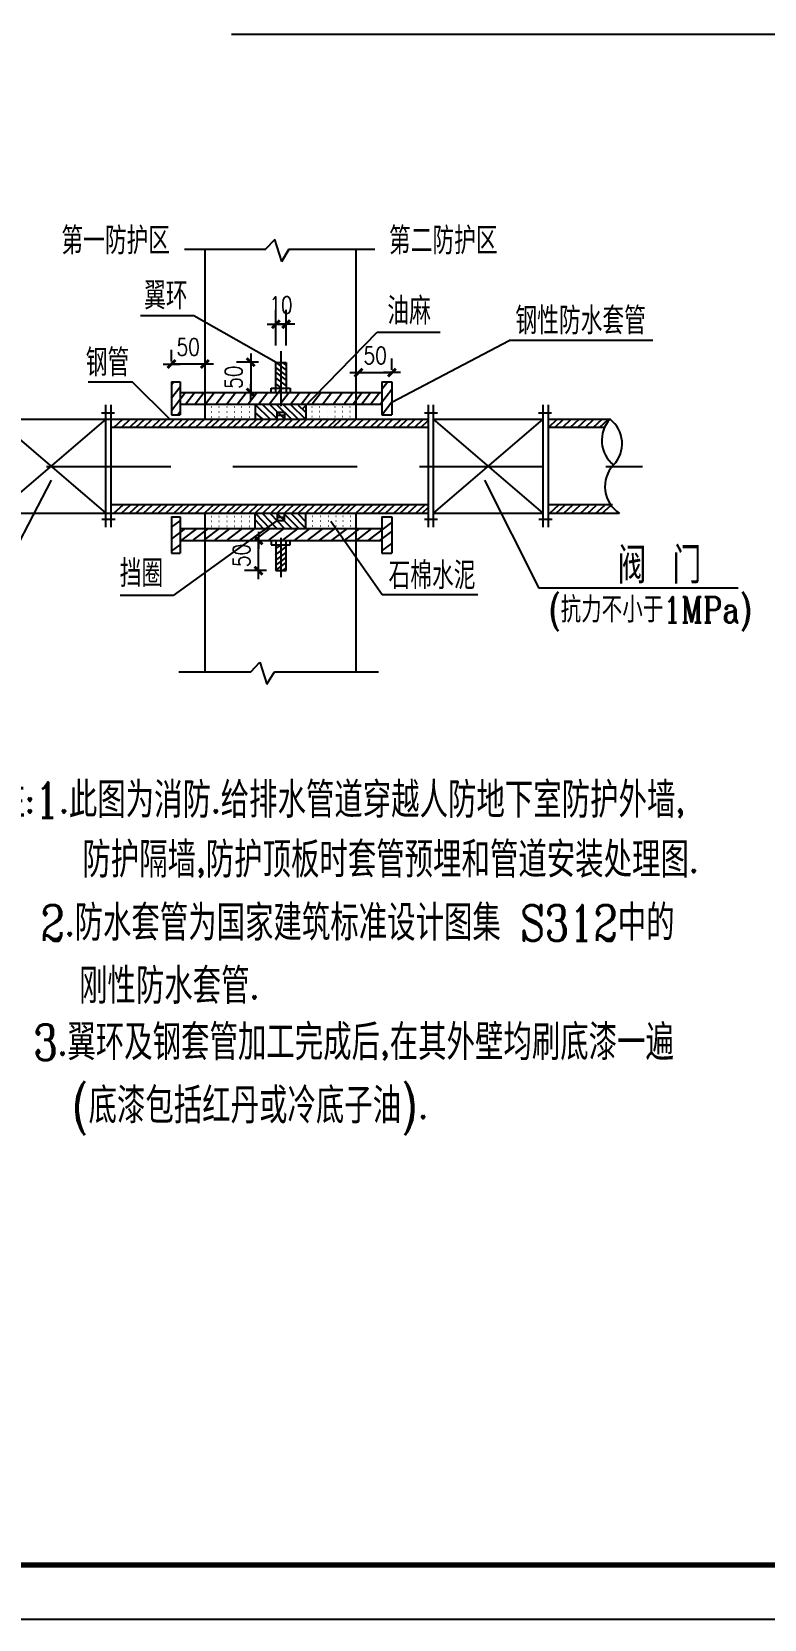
# Model space of a CAD drawing. Extents: x 1000 to 47721, y 1000 to 6465.
# Drawn here: x 1364.7 to 1467.8, y 1000 to 1223.4 of the extents above; entities that cross this region are included whole.
import ezdxf

# ---------------------------------------------------------------- set-up
doc = ezdxf.new("R2010")
doc.units = 0
doc.header["$LTSCALE"] = 35
doc.header["$MEASUREMENT"] = 0
doc.linetypes.add('HIDDENX2', pattern=[0.75, 0.5, -0.25])
doc.layers.add('HZ', color=3, linetype='Continuous')
doc.layers.add('图框', color=135, linetype='Continuous')
doc.styles.add('DIM', font='simp1.shx', dxfattribs={"width": 0.8, "bigfont": 'hz.shx'})
doc.styles.add('DIM_FONT', font='SIMPLEX', dxfattribs={"width": 0.8})
doc.styles.add('HZTXT', font='txt', dxfattribs={"width": 0.8, "bigfont": 'HZTXT'})
doc.styles.get("Standard").update_dxf_attribs({"font": 'simp1.shx', "bigfont": 'hz.shx'})
doc.styles.add('STY53', font='COMPLEX', dxfattribs={"width": 0.6, "bigfont": 'HZTXT'})
doc.dimstyles.get("Standard").update_dxf_attribs({"dimscale": 2000, "dimtxt": 0.1, "dimasz": 0.18, "dimexe": 0.18, "dimexo": 0.0625, "dimgap": 0.09, "dimtad": 0, "dimtoh": 1, "dimzin": 0, "dimtxsty": 'Standard', "dimcen": 0.09, "dimadec": 0, "dimazin": 0, "dimtfac": 1, "dimtdec": 3, "dimtmove": 0, "dimatfit": 3, "dimfxl": 1, "dimtolj": 1, "dimtzin": 0, "dimlwd": 0, "dimlwe": 0, "dimarcsym": 0})

# ---------------------------------------------------------------- blocks, each defined once
blk = doc.blocks.new('_DIMX')
blk.add_line((-150, 0), (150, 0))
blk.add_lwpolyline([(-70, -70, 50, 50, 0), (70, 70, 50, 50, 0)], format="xyseb")
blk = doc.blocks.new('*U6')
at = {"color": 0, "linetype": 'Continuous', "lineweight": -2, "transparency": 16777216}
for p, q in [((1399.08, 1179.27), (1399.08, 1184.26)), ((1400.53, 1179.27), (1400.52, 1184.26)), ((1399.07, 1182.26), (1399.06, 1182.26)), ((1400.53, 1182.26), (1399.08, 1182.26)), ((1400.53, 1182.26), (1400.54, 1182.26))]:
    blk.add_line(p, q, dxfattribs=at)
at = {"layer": 'DEFPOINTS', "color": 0, "linetype": 'Continuous', "transparency": 16777216}
for p in [(1399.08, 1182.26), (1399.08, 1176.87), (1400.53, 1176.87)]:
    blk.add_point(p, dxfattribs=at)
at = {"color": 0, "linetype": 'Continuous', "lineweight": -2, "transparency": 16777216, "xscale": 0.00800000037997961, "yscale": 0.00800000037997961, "zscale": 0.00800000037997961}
for p, rotation in [((1399.08, 1182.26), 0.03865189710581001), ((1400.53, 1182.26), 180.0386502192803)]:
    blk.add_blockref('_DIMX', p, dxfattribs=dict(at, rotation=rotation))
at = {"color": 7, "linetype": 'Continuous', "transparency": 16777216, "insert": (1399.8, 1184.95), "char_height": 2.4, "width": 0.000000001, "attachment_point": 5, "rotation": 0.0387, "style": 'DIM_FONT'}
blk.add_mtext('\\A1;10', dxfattribs=at)
blk = doc.blocks.new('*U7')
at = {"color": 0, "linetype": 'Continuous', "lineweight": -2, "transparency": 16777216}
for p, q in [((1396.66, 1176.93), (1393.54, 1176.93)), ((1395.54, 1176.93), (1395.54, 1176.94)), ((1395.54, 1176.93), (1395.54, 1172.65)), ((1395.54, 1172.64), (1395.54, 1172.63))]:
    blk.add_line(p, q, dxfattribs=at)
at = {"layer": 'DEFPOINTS', "color": 0, "linetype": 'Continuous', "transparency": 16777216}
for p in [(1399.06, 1176.93), (1395.54, 1172.65), (1399.06, 1172.65)]:
    blk.add_point(p, dxfattribs=at)
at = {"color": 0, "linetype": 'Continuous', "lineweight": -2, "transparency": 16777216, "xscale": 0.00800000037997961, "yscale": 0.00800000037997961, "zscale": 0.00800000037997961}
for p, rotation in [((1395.54, 1176.93), 270.0000006832453), ((1395.54, 1172.65), 90.00000250447816)]:
    blk.add_blockref('_DIMX', p, dxfattribs=dict(at, rotation=rotation))
at = {"color": 7, "linetype": 'Continuous', "transparency": 16777216, "insert": (1393.14, 1174.79), "char_height": 2.4, "width": 0.000000001, "attachment_point": 5, "rotation": 90, "style": 'DIM_FONT'}
blk.add_mtext('\\A1;50', dxfattribs=at)
blk = doc.blocks.new('*U8')
at = {"color": 0, "lineweight": -2, "transparency": 16777216}
for p, q in [((1384.4, 1177.02), (1384.4, 1178.65)), ((1384.39, 1176.65), (1384.38, 1176.65)), ((1389.1, 1176.65), (1384.4, 1176.65)), ((1389.11, 1176.65), (1389.12, 1176.65))]:
    blk.add_line(p, q, dxfattribs=at)
at = {"layer": 'DEFPOINTS', "color": 0, "transparency": 16777216}
for p in [(1384.4, 1176.65), (1384.4, 1174.62), (1389.1, 1174.62)]:
    blk.add_point(p, dxfattribs=at)
at = {"color": 0, "lineweight": -2, "transparency": 16777216, "xscale": 0.00800000037997961, "yscale": 0.00800000037997961, "zscale": 0.00800000037997961}
blk.add_blockref('_DIMX', (1384.4, 1176.65), dxfattribs=at)
at = {"color": 0, "lineweight": -2, "transparency": 16777216, "xscale": 0.00800000037997961, "yscale": 0.00800000037997961, "zscale": 0.00800000037997961, "rotation": 180.0000050089563}
blk.add_blockref('_DIMX', (1389.1, 1176.65), dxfattribs=at)
at = {"color": 7, "transparency": 16777216, "insert": (1386.75, 1179.05), "char_height": 2.4, "width": 0.000000001, "attachment_point": 5, "style": 'DIM_FONT'}
blk.add_mtext('\\A1;50', dxfattribs=at)
blk = doc.blocks.new('*U9')
at = {"color": 0, "lineweight": -2, "transparency": 16777216}
for p, q in [((1415.42, 1175.82), (1415.42, 1177.45)), ((1410.71, 1175.45), (1410.7, 1175.45)), ((1410.71, 1175.45), (1415.42, 1175.45)), ((1415.42, 1175.45), (1415.43, 1175.45))]:
    blk.add_line(p, q, dxfattribs=at)
at = {"layer": 'DEFPOINTS', "color": 0, "transparency": 16777216}
for p in [(1415.42, 1175.45), (1410.71, 1173.42), (1415.42, 1173.42)]:
    blk.add_point(p, dxfattribs=at)
at = {"color": 0, "lineweight": -2, "transparency": 16777216, "xscale": 0.00800000037997961, "yscale": 0.00800000037997961, "zscale": 0.00800000037997961}
blk.add_blockref('_DIMX', (1410.71, 1175.45), dxfattribs=at)
at = {"color": 0, "lineweight": -2, "transparency": 16777216, "xscale": 0.00800000037997961, "yscale": 0.00800000037997961, "zscale": 0.00800000037997961, "rotation": 180.0000050089563}
blk.add_blockref('_DIMX', (1415.42, 1175.45), dxfattribs=at)
at = {"color": 7, "transparency": 16777216, "insert": (1413.06, 1177.85), "char_height": 2.4, "width": 0.000000001, "attachment_point": 5, "style": 'DIM_FONT'}
blk.add_mtext('\\A1;50', dxfattribs=at)
blk = doc.blocks.new('*U10')
at = {"color": 0, "linetype": 'Continuous', "lineweight": -2, "transparency": 16777216}
for p, q in [((1396.65, 1151.86), (1396.65, 1151.87)), ((1396.65, 1147.58), (1396.65, 1151.85)), ((1397.77, 1147.58), (1394.65, 1147.58)), ((1396.65, 1147.57), (1396.65, 1147.56))]:
    blk.add_line(p, q, dxfattribs=at)
at = {"layer": 'DEFPOINTS', "color": 0, "linetype": 'Continuous', "transparency": 16777216}
for p in [(1396.65, 1151.85), (1400.17, 1151.85), (1400.17, 1147.58)]:
    blk.add_point(p, dxfattribs=at)
at = {"color": 0, "linetype": 'Continuous', "lineweight": -2, "transparency": 16777216, "xscale": 0.00800000037997961, "yscale": 0.00800000037997961, "zscale": 0.00800000037997961}
for p, rotation in [((1396.65, 1151.85), 270.0000006832453), ((1396.65, 1147.58), 90.00000250447816)]:
    blk.add_blockref('_DIMX', p, dxfattribs=dict(at, rotation=rotation))
at = {"color": 7, "linetype": 'Continuous', "transparency": 16777216, "insert": (1394.25, 1149.71), "char_height": 2.4, "width": 0.000000001, "attachment_point": 5, "rotation": 90, "style": 'DIM_FONT'}
blk.add_mtext('\\A1;50', dxfattribs=at)

msp = doc.modelspace()

# ---------------------------------------------------------------- linework, layer by layer
for p, q in [((1398.922, 1194.178), (1397.636, 1192.818)), ((1399.904, 1191.081), (1398.922, 1194.178)), ((1386.21, 1192.839), (1397.656, 1192.839)), ((1389.103, 1192.839), (1389.103, 1168.885)), ((1399.904, 1191.111), (1400.963, 1192.848)), ((1399.904, 1191.081), (1400.963, 1192.818)), ((1400.957, 1192.839), (1413.03, 1192.839)), ((1410.353, 1192.839), (1410.353, 1168.885)), ((1399.049, 1176.892), (1400.526, 1175.77)), ((1399.049, 1176.183), (1400.526, 1175.061)), ((1399.049, 1175.498), (1400.526, 1174.376)), ((1399.057, 1172.641), (1399.057, 1176.888)), ((1399.066, 1176.886), (1400.533, 1176.886)), ((1400.02, 1176.888), (1400.53, 1176.548)), ((1400.524, 1176.888), (1400.524, 1172.641)), ((1384.735, 1174.163), (1384.407, 1173.729)), ((1385.597, 1173.418), (1384.407, 1171.842)), ((1399.785, 1173.091), (1398.193, 1170.983)), ((1398.442, 1173.263), (1401.105, 1173.263)), ((1398.442, 1172.644), (1398.442, 1173.263)), ((1399.049, 1174.691), (1400.526, 1173.569)), ((1399.051, 1173.854), (1399.867, 1173.259)), ((1401.105, 1173.263), (1401.105, 1172.644)), ((1415.398, 1173.072), (1413.821, 1170.983)), ((1414.836, 1174.163), (1414.013, 1173.072)), ((1386.369, 1172.65), (1384.407, 1170.052)), ((1387.661, 1172.65), (1386.418, 1171.003)), ((1389.004, 1172.65), (1387.745, 1170.983)), ((1390.458, 1172.65), (1389.199, 1170.983)), ((1391.957, 1172.65), (1390.698, 1170.983)), ((1393.456, 1172.65), (1392.197, 1170.983)), ((1394.955, 1172.65), (1393.696, 1170.983)), ((1396.454, 1172.65), (1395.195, 1170.983)), ((1396.187, 1170.947), (1398.295, 1168.881)), ((1396.191, 1170.971), (1396.191, 1168.865)), ((1397.953, 1172.65), (1396.694, 1170.983)), ((1397.241, 1170.93), (1399.349, 1168.864)), ((1398.227, 1170.955), (1400.335, 1168.89)), ((1399.17, 1170.955), (1401.278, 1168.89)), ((1400.951, 1172.65), (1399.692, 1170.983)), ((1400.131, 1170.955), (1402.239, 1168.89)), ((1401.142, 1170.955), (1403.25, 1168.89)), ((1402.45, 1172.65), (1401.191, 1170.983)), ((1402.205, 1170.853), (1403.216, 1169.935)), ((1403.949, 1172.65), (1402.69, 1170.983)), ((1403.308, 1170.971), (1403.308, 1168.865)), ((1405.448, 1172.65), (1404.189, 1170.983)), ((1406.947, 1172.65), (1405.689, 1170.983)), ((1408.447, 1172.65), (1407.188, 1170.983)), ((1409.946, 1172.65), (1408.687, 1170.983)), ((1411.229, 1172.65), (1409.97, 1170.983)), ((1412.453, 1172.65), (1411.194, 1170.983)), ((1413.694, 1172.65), (1412.435, 1170.983)), ((1415.398, 1171.293), (1414.03, 1169.481)), ((1376.341, 1167.785), (1377.523, 1168.881)), ((1377.404, 1167.785), (1378.585, 1168.881)), ((1378.543, 1167.785), (1379.724, 1168.881)), ((1379.435, 1167.785), (1380.617, 1168.881)), ((1380.498, 1167.785), (1381.679, 1168.881)), ((1381.68, 1167.785), (1382.861, 1168.881)), ((1382.572, 1167.785), (1383.754, 1168.881)), ((1383.635, 1167.785), (1384.816, 1168.881)), ((1384.774, 1167.785), (1385.955, 1168.881)), ((1385.597, 1169.916), (1385.269, 1169.481)), ((1385.666, 1167.785), (1386.848, 1168.881)), ((1386.729, 1167.785), (1387.91, 1168.881)), ((1387.834, 1167.785), (1389.015, 1168.881)), ((1389.089, 1167.785), (1390.271, 1168.881)), ((1389.982, 1167.785), (1391.163, 1168.881)), ((1389.998, 1170.63), (1390.039, 1170.63)), ((1389.998, 1169.947), (1390.039, 1169.947)), ((1389.998, 1169.239), (1390.039, 1169.239)), ((1391.044, 1167.785), (1392.226, 1168.881)), ((1391.073, 1170.63), (1391.113, 1170.63)), ((1391.073, 1169.947), (1391.113, 1169.947)), ((1391.073, 1169.239), (1391.113, 1169.239)), ((1392.183, 1167.785), (1393.365, 1168.881)), ((1392.19, 1170.63), (1392.23, 1170.63)), ((1392.19, 1169.947), (1392.23, 1169.947)), ((1392.19, 1169.239), (1392.23, 1169.239)), ((1393.076, 1167.785), (1394.257, 1168.881)), ((1393.264, 1170.63), (1393.305, 1170.63)), ((1393.264, 1169.947), (1393.305, 1169.947)), ((1393.264, 1169.239), (1393.305, 1169.239)), ((1394.138, 1167.785), (1395.32, 1168.881)), ((1394.268, 1170.63), (1394.309, 1170.63)), ((1394.268, 1169.947), (1394.309, 1169.947)), ((1394.268, 1169.239), (1394.309, 1169.239)), ((1395.243, 1167.785), (1396.425, 1168.881)), ((1395.343, 1170.63), (1395.384, 1170.63)), ((1395.343, 1169.947), (1395.384, 1169.947)), ((1395.343, 1169.239), (1395.384, 1169.239)), ((1396.136, 1167.785), (1397.317, 1168.881)), ((1396.187, 1169.799), (1397.198, 1168.881)), ((1397.198, 1167.785), (1398.38, 1168.881)), ((1398.337, 1167.785), (1399.519, 1168.881)), ((1399.23, 1167.785), (1400.411, 1168.881)), ((1399.275, 1169.887), (1400.321, 1169.887)), ((1399.275, 1168.948), (1399.275, 1169.887)), ((1399.275, 1169.451), (1400.321, 1169.451)), ((1400.292, 1167.785), (1401.474, 1168.881)), ((1400.321, 1169.887), (1400.321, 1168.948)), ((1401.389, 1167.785), (1402.57, 1168.881)), ((1402.281, 1167.785), (1403.463, 1168.881)), ((1403.344, 1167.785), (1404.525, 1168.881)), ((1404.136, 1170.647), (1404.176, 1170.647)), ((1404.136, 1169.964), (1404.176, 1169.964)), ((1404.136, 1169.257), (1404.176, 1169.257)), ((1404.483, 1167.785), (1405.664, 1168.881)), ((1405.21, 1170.647), (1405.251, 1170.647)), ((1405.21, 1169.964), (1405.251, 1169.964)), ((1405.21, 1169.257), (1405.251, 1169.257)), ((1405.375, 1167.785), (1406.557, 1168.881)), ((1406.327, 1170.647), (1406.368, 1170.647)), ((1406.327, 1169.964), (1406.368, 1169.964)), ((1406.327, 1169.257), (1406.368, 1169.257)), ((1406.438, 1167.785), (1407.619, 1168.881)), ((1407.135, 1167.785), (1408.316, 1168.881)), ((1407.402, 1170.647), (1407.443, 1170.647)), ((1407.402, 1169.964), (1407.443, 1169.964)), ((1407.402, 1169.257), (1407.443, 1169.257)), ((1408.122, 1167.785), (1409.304, 1168.881)), ((1408.406, 1170.647), (1408.447, 1170.647)), ((1408.406, 1169.964), (1408.447, 1169.964)), ((1408.406, 1169.257), (1408.447, 1169.257)), ((1409.185, 1167.785), (1410.366, 1168.881)), ((1409.48, 1170.647), (1409.521, 1170.647)), ((1409.48, 1169.964), (1409.521, 1169.964)), ((1409.48, 1169.257), (1409.521, 1169.257)), ((1410.212, 1167.785), (1411.394, 1168.881)), ((1411.275, 1167.785), (1412.456, 1168.881)), ((1412.414, 1167.785), (1413.595, 1168.881)), ((1413.306, 1167.785), (1414.488, 1168.881)), ((1414.369, 1167.785), (1415.55, 1168.881)), ((1415.551, 1167.785), (1416.732, 1168.881)), ((1416.443, 1167.785), (1417.625, 1168.881)), ((1417.506, 1167.785), (1418.687, 1168.881)), ((1418.645, 1167.785), (1419.826, 1168.881)), ((1419.537, 1167.785), (1420.526, 1168.702)), ((1437.515, 1167.785), (1438.697, 1168.881)), ((1438.408, 1167.785), (1439.589, 1168.881)), ((1439.47, 1167.785), (1440.652, 1168.881)), ((1440.575, 1167.785), (1441.757, 1168.881)), ((1441.606, 1167.785), (1442.787, 1168.881)), ((1442.668, 1167.785), (1443.85, 1168.881)), ((1443.807, 1167.785), (1444.989, 1168.881)), ((1444.7, 1167.785), (1445.881, 1168.881)), ((1376.341, 1155.689), (1377.523, 1156.786)), ((1377.404, 1155.689), (1378.585, 1156.786)), ((1378.543, 1155.689), (1379.724, 1156.786)), ((1379.435, 1155.689), (1380.617, 1156.786)), ((1380.498, 1155.689), (1381.679, 1156.786)), ((1381.68, 1155.689), (1382.861, 1156.786)), ((1382.572, 1155.689), (1383.754, 1156.786)), ((1383.635, 1155.689), (1384.816, 1156.786)), ((1384.774, 1155.689), (1385.955, 1156.786)), ((1385.666, 1155.689), (1386.848, 1156.786)), ((1386.729, 1155.689), (1387.91, 1156.786)), ((1387.834, 1155.689), (1389.015, 1156.786)), ((1389.103, 1155.669), (1389.103, 1133.339)), ((1389.148, 1155.767), (1390.33, 1156.864)), ((1389.998, 1155.201), (1390.039, 1155.201)), ((1390.041, 1155.767), (1391.222, 1156.864)), ((1391.073, 1155.201), (1391.113, 1155.201)), ((1391.103, 1155.767), (1392.285, 1156.864)), ((1392.19, 1155.201), (1392.23, 1155.201)), ((1392.242, 1155.767), (1393.424, 1156.864)), ((1393.135, 1155.767), (1394.316, 1156.864)), ((1393.264, 1155.201), (1393.305, 1155.201)), ((1394.197, 1155.767), (1395.379, 1156.864)), ((1394.268, 1155.201), (1394.309, 1155.201)), ((1395.318, 1155.72), (1396.499, 1156.816)), ((1395.343, 1155.201), (1395.384, 1155.201)), ((1396.191, 1153.516), (1396.191, 1155.622)), ((1396.21, 1155.72), (1397.392, 1156.816)), ((1396.212, 1155.606), (1398.252, 1153.523)), ((1397.181, 1155.606), (1399.221, 1153.523)), ((1397.273, 1155.72), (1398.454, 1156.816)), ((1398.278, 1155.606), (1400.318, 1153.523)), ((1398.412, 1155.72), (1399.593, 1156.816)), ((1399.275, 1155.586), (1399.275, 1154.647)), ((1399.275, 1155.083), (1400.321, 1155.083)), ((1399.304, 1155.72), (1400.486, 1156.816)), ((1399.306, 1155.589), (1401.346, 1153.506)), ((1400.207, 1155.631), (1402.247, 1153.549)), ((1400.321, 1154.647), (1400.321, 1155.586)), ((1400.367, 1155.72), (1401.548, 1156.816)), ((1401.219, 1155.631), (1403.259, 1153.549)), ((1401.393, 1155.72), (1402.574, 1156.816)), ((1402.205, 1155.58), (1403.284, 1154.441)), ((1402.285, 1155.72), (1403.467, 1156.816)), ((1403.308, 1153.516), (1403.308, 1155.622)), ((1403.348, 1155.72), (1404.529, 1156.816)), ((1404.249, 1155.258), (1404.29, 1155.258)), ((1404.487, 1155.72), (1405.668, 1156.816)), ((1405.324, 1155.258), (1405.365, 1155.258)), ((1405.379, 1155.72), (1406.561, 1156.816)), ((1406.441, 1155.258), (1406.482, 1155.258)), ((1406.442, 1155.72), (1407.623, 1156.816)), ((1407.468, 1155.72), (1408.649, 1156.816)), ((1407.516, 1155.258), (1407.557, 1155.258)), ((1408.36, 1155.72), (1409.542, 1156.816)), ((1408.52, 1155.258), (1408.56, 1155.258)), ((1409.138, 1155.72), (1410.32, 1156.816)), ((1409.594, 1155.258), (1409.635, 1155.258)), ((1410.353, 1155.669), (1410.353, 1133.339)), ((1410.387, 1155.712), (1411.569, 1156.809)), ((1411.45, 1155.712), (1412.631, 1156.809)), ((1412.589, 1155.712), (1413.77, 1156.809)), ((1413.481, 1155.712), (1414.663, 1156.809)), ((1414.544, 1155.712), (1415.725, 1156.809)), ((1415.726, 1155.712), (1416.907, 1156.809)), ((1416.618, 1155.712), (1417.8, 1156.809)), ((1417.681, 1155.712), (1418.862, 1156.809)), ((1418.82, 1155.712), (1420.001, 1156.809)), ((1419.712, 1155.712), (1420.526, 1156.467)), ((1437.69, 1155.712), (1438.871, 1156.809)), ((1438.582, 1155.712), (1439.764, 1156.809)), ((1439.645, 1155.712), (1440.826, 1156.809)), ((1440.75, 1155.712), (1441.931, 1156.809)), ((1441.937, 1155.661), (1443.118, 1156.758)), ((1442.999, 1155.661), (1444.181, 1156.758)), ((1444.138, 1155.661), (1445.32, 1156.758)), ((1445.031, 1155.661), (1446.212, 1156.758)), ((1384.407, 1153.705), (1385.597, 1154.604)), ((1384.407, 1152.022), (1386.379, 1153.511)), ((1385.911, 1151.919), (1388.019, 1153.511)), ((1387.492, 1151.919), (1389.6, 1153.511)), ((1389.048, 1151.919), (1391.156, 1153.511)), ((1389.998, 1154.518), (1390.039, 1154.518)), ((1389.998, 1153.811), (1390.039, 1153.811)), ((1390.547, 1151.919), (1392.655, 1153.511)), ((1391.073, 1154.518), (1391.113, 1154.518)), ((1391.073, 1153.811), (1391.113, 1153.811)), ((1392.19, 1154.518), (1392.23, 1154.518)), ((1392.19, 1153.811), (1392.23, 1153.811)), ((1392.28, 1151.919), (1394.388, 1153.511)), ((1393.264, 1154.518), (1393.305, 1154.518)), ((1393.264, 1153.811), (1393.305, 1153.811)), ((1394.06, 1151.919), (1396.168, 1153.511)), ((1394.268, 1154.518), (1394.309, 1154.518)), ((1394.268, 1153.811), (1394.309, 1153.811)), ((1395.343, 1154.518), (1395.384, 1154.518)), ((1395.343, 1153.811), (1395.384, 1153.811)), ((1396.168, 1151.919), (1398.276, 1153.511)), ((1396.212, 1154.662), (1397.292, 1153.523)), ((1398.135, 1151.919), (1400.243, 1153.511)), ((1399.275, 1154.647), (1400.321, 1154.647)), ((1400.103, 1151.919), (1402.211, 1153.511)), ((1401.789, 1151.919), (1403.897, 1153.511)), ((1403.616, 1151.919), (1405.724, 1153.511)), ((1404.249, 1154.574), (1404.29, 1154.574)), ((1404.249, 1153.867), (1404.29, 1153.867)), ((1405.194, 1151.837), (1407.411, 1153.511)), ((1405.324, 1154.574), (1405.365, 1154.574)), ((1405.324, 1153.867), (1405.365, 1153.867)), ((1406.441, 1154.574), (1406.482, 1154.574)), ((1406.441, 1153.867), (1406.482, 1153.867)), ((1406.927, 1151.837), (1409.144, 1153.511)), ((1407.516, 1154.574), (1407.557, 1154.574)), ((1407.516, 1153.867), (1407.557, 1153.867)), ((1408.52, 1154.574), (1408.56, 1154.574)), ((1408.52, 1153.867), (1408.56, 1153.867)), ((1408.741, 1151.837), (1410.922, 1153.484)), ((1409.594, 1154.574), (1409.635, 1154.574)), ((1409.594, 1153.867), (1409.635, 1153.867)), ((1410.424, 1151.837), (1412.605, 1153.484)), ((1412.064, 1151.837), (1415.398, 1154.354)), ((1413.739, 1151.837), (1415.398, 1153.09)), ((1384.407, 1150.322), (1385.597, 1151.221)), ((1398.442, 1151.843), (1398.442, 1151.224)), ((1398.442, 1151.224), (1401.105, 1151.224)), ((1399.049, 1149.796), (1400.526, 1150.918)), ((1399.051, 1150.633), (1399.867, 1151.228)), ((1399.057, 1151.846), (1399.057, 1147.599)), ((1400.524, 1147.599), (1400.524, 1151.846)), ((1401.105, 1151.224), (1401.105, 1151.843)), ((1414.013, 1150.363), (1415.398, 1151.409)), ((1399.049, 1148.989), (1400.526, 1150.111)), ((1399.049, 1148.303), (1400.526, 1149.426)), ((1399.049, 1147.595), (1400.526, 1148.717)), ((1399.066, 1147.601), (1400.533, 1147.601)), ((1400.02, 1147.599), (1400.53, 1147.939)), ((1385.44, 1133.339), (1395.565, 1133.339)), ((1395.557, 1133.33), (1396.842, 1134.69)), ((1396.837, 1134.709), (1397.82, 1131.611)), ((1397.82, 1131.611), (1398.878, 1133.349)), ((1398.872, 1133.339), (1413.54, 1133.339))]:
    msp.add_line(p, q)
at = {"color": 3}
for p, q in [((1387.515, 1183.425), (1380.023, 1183.425)), ((1399.135, 1176.855), (1387.515, 1183.425)), ((1402.805, 1170.284), (1413.355, 1181.133)), ((1413.355, 1181.133), (1422.224, 1181.133)), ((1452.127, 1179.956), (1431.92, 1179.956)), ((1399.769, 1178.457), (1399.775, 1170.735)), ((1378.907, 1174.107), (1372.653, 1174.107)), ((1384.151, 1168.909), (1378.907, 1174.107)), ((1399.275, 1154.647), (1384.64, 1144.074)), ((1406.842, 1154.535), (1414.061, 1144.203)), ((1399.787, 1152.17), (1399.791, 1146.647)), ((1384.64, 1144.074), (1377.182, 1144.074)), ((1414.061, 1144.203), (1427.521, 1144.203)), ((1464.169, 1145.128), (1436.115, 1145.128))]:
    msp.add_line(p, q, dxfattribs=at)
at = {"linetype": 'Continuous'}
for p, q in [((1415.398, 1171.293), (1431.92, 1179.956)), ((1367.433, 1160.309), (1359.549, 1145.128)), ((1428.434, 1160.309), (1436.115, 1145.128))]:
    msp.add_line(p, q, dxfattribs=at)
at = {"color": 2}
for p, q in [((1384.407, 1174.163), (1385.597, 1174.163)), ((1384.407, 1174.163), (1384.407, 1169.481)), ((1385.597, 1174.163), (1385.597, 1169.481)), ((1414.013, 1174.163), (1415.398, 1174.163)), ((1414.013, 1174.163), (1414.013, 1169.481)), ((1415.398, 1174.163), (1415.398, 1169.481)), ((1385.597, 1172.65), (1414.013, 1172.65)), ((1385.597, 1171.003), (1414.013, 1171.003)), ((1347.82, 1168.885), (1420.526, 1168.885)), ((1384.407, 1169.481), (1385.597, 1169.481)), ((1414.013, 1169.481), (1415.398, 1169.481)), ((1437.398, 1168.885), (1446.242, 1168.885)), ((1375.877, 1167.748), (1420.526, 1167.748)), ((1437.398, 1167.748), (1445.353, 1167.748)), ((1349.063, 1155.669), (1420.526, 1155.669)), ((1375.877, 1156.875), (1420.526, 1156.875)), ((1384.407, 1155.15), (1384.407, 1150.052)), ((1384.407, 1155.15), (1385.597, 1155.15)), ((1385.597, 1155.15), (1385.597, 1150.052)), ((1414.013, 1155.15), (1415.398, 1155.15)), ((1414.013, 1155.15), (1414.013, 1150.052)), ((1415.398, 1155.15), (1415.398, 1150.052)), ((1437.398, 1156.875), (1446.465, 1156.875)), ((1437.398, 1155.669), (1447.402, 1155.669)), ((1385.597, 1153.484), (1414.013, 1153.484)), ((1385.597, 1151.837), (1414.013, 1151.837)), ((1384.407, 1150.052), (1385.597, 1150.052)), ((1414.013, 1150.052), (1415.398, 1150.052))]:
    msp.add_line(p, q, dxfattribs=at)
at = {"color": 1, "linetype": 'Continuous'}
for p, q in [((1375.122, 1170.889), (1375.122, 1153.709)), ((1375.877, 1170.889), (1375.877, 1153.709)), ((1420.526, 1170.889), (1420.526, 1153.709)), ((1421.212, 1170.889), (1421.212, 1153.709)), ((1436.643, 1170.889), (1436.643, 1153.709)), ((1437.398, 1170.889), (1437.398, 1153.709)), ((1375.142, 1168.9), (1359.691, 1155.669)), ((1359.691, 1168.885), (1375.142, 1155.661)), ((1374.525, 1169.792), (1376.378, 1169.792)), ((1419.984, 1169.792), (1421.837, 1169.792)), ((1436.663, 1168.9), (1421.212, 1155.669)), ((1421.212, 1168.885), (1436.663, 1155.661)), ((1436.046, 1169.792), (1437.899, 1169.792)), ((1374.593, 1154.838), (1376.447, 1154.838)), ((1419.984, 1154.838), (1421.837, 1154.838)), ((1436.114, 1154.838), (1437.968, 1154.838))]:
    msp.add_line(p, q, dxfattribs=at)
at = {"color": 2, "linetype": 'Continuous'}
for p, q in [((1421.212, 1168.885), (1436.643, 1168.882)), ((1421.212, 1155.669), (1436.643, 1155.679))]:
    msp.add_line(p, q, dxfattribs=at)
at = {"color": 3, "linetype": 'HIDDENX2'}
msp.add_line((1340.541, 1162.234), (1450.67, 1162.234), dxfattribs=at)
for centre, radius, start, end in [((1449.402, 1165.909), 4.447, 137.83685, 231.69683), ((1443.493, 1165.451), 4.33, 316.30586, 52.37651), ((1449.856, 1159.395), 4.462, 136.86702, 237.39253)]:
    msp.add_arc(centre, radius, start, end)
at = {"layer": 'HZ'}
msp.add_lwpolyline([(1392.826, 1223.065), (1558.678, 1223.065)], dxfattribs=at)
at = {"layer": '图框', "ltscale": 6}
msp.add_lwpolyline([(1000, 1000), (1642.86, 1000), (1642.86, 1454.054), (1000, 1454.054)], close=True, dxfattribs=at)
msp.add_lwpolyline([(1019.11, 1007.644, 0.764, 0.764, 0), (1635.216, 1007.644, 0.764, 0.764, 0), (1635.216, 1446.41, 0.764, 0.764, 0), (1019.11, 1446.41, 0.764, 0.764, 0)], format="xyseb", close=True, dxfattribs=at)

# ---------------------------------------------------------------- texts
at = {"color": 3, "width": 0.8}
for s, height, style, p in [('第一防护区', 3.825, 'HZTXT', (1368.894, 1192.091)), ('第二防护区', 3.825, 'HZTXT', (1414.997, 1192.091)), ('翼环', 3.825, 'HZTXT', (1380.539, 1184.35)), ('油麻', 3.825, 'HZTXT', (1414.774, 1182.203)), ('钢性防水套管', 3.825, 'HZTXT', (1432.802, 1180.828)), ('钢管', 3.825, 'HZTXT', (1372.327, 1174.937)), ('阀 门', 5.1, 'HZTXT', (1447.169, 1145.76)), ('挡圈', 3.825, 'HZTXT', (1377.109, 1145.255)), ('石棉水泥', 3.825, 'HZTXT', (1414.943, 1144.972)), ('(抗力不小于1MPa)', 3.6125, 'STY53', (1437.432, 1140.272)), ('注:1.此图为消防.给排水管道穿越人防地下室防护外墙,', 5, 'STY53', (1359.774, 1112.785)), ('防护隔墙,防护顶板时套管预埋和管道安装处理图.', 5, 'STY53', (1371.842, 1104.38)), ('2.防水套管为国家建筑标准设计图集 S312中的', 5, 'STY53', (1365.949, 1095.496)), ('刚性防水套管.', 5, 'STY53', (1371.378, 1086.607)), ('3.翼环及钢套管加工完成后,在其外壁均刷底漆一遍', 5, 'STY53', (1364.943, 1078.683)), ('(底漆包括红丹或冷底子油).', 5, 'STY53', (1370.315, 1069.774))]:
    msp.add_text(s, height=height, dxfattribs=dict(at, style=style)).set_placement(p)

# ---------------------------------------------------------------- dimensions: what is measured, and where the dimension line sits
at = {"color": 3, "linetype": 'Continuous'}
dim = msp.add_linear_dim(base=(1399.08, 1182.256), p1=(1400.529, 1176.867), p2=(1399.084, 1176.866), angle=180.03865, text='10', dimstyle='Standard', override={"dimdsep": 46, "dimpost": 'm', "dimtxsty": 'DIM', "dimtfill": 1}, dxfattribs=at)
dim.commit()
dim.dimension.update_dxf_attribs({"geometry": '*U6', "text_midpoint": (1399.801, 1184.95), "dimtype": 161})
for p1, p2, distance, picture, middle in [((1389.099, 1174.619), (1384.399, 1174.619), -2.031, '*U8', (1386.749, 1179.05)), ((1410.715, 1173.42), (1415.415, 1173.42), 2.032, '*U9', (1413.065, 1177.852))]:
    dim = msp.add_aligned_dim(p1=p1, p2=p2, distance=distance, text='50', dimstyle='Standard', override={"dimdsep": 46, "dimpost": 'm', "dimtxsty": 'DIM', "dimtfill": 1})
    dim.commit()
    dim.dimension.update_dxf_attribs({"geometry": picture, "text_midpoint": middle})
for p1, p2, distance, picture, middle in [((1399.063, 1176.926), (1399.063, 1172.65), -3.519, '*U7', (1393.144, 1174.788)), ((1400.168, 1147.575), (1400.168, 1151.851), 3.519, '*U10', (1394.249, 1149.713))]:
    dim = msp.add_aligned_dim(p1=p1, p2=p2, distance=distance, text='50', dimstyle='Standard', override={"dimdsep": 46, "dimpost": 'm', "dimtxsty": 'DIM', "dimtfill": 1}, dxfattribs=at)
    dim.commit()
    dim.dimension.update_dxf_attribs({"geometry": picture, "text_midpoint": middle})

doc.saveas('drawing.dxf')
